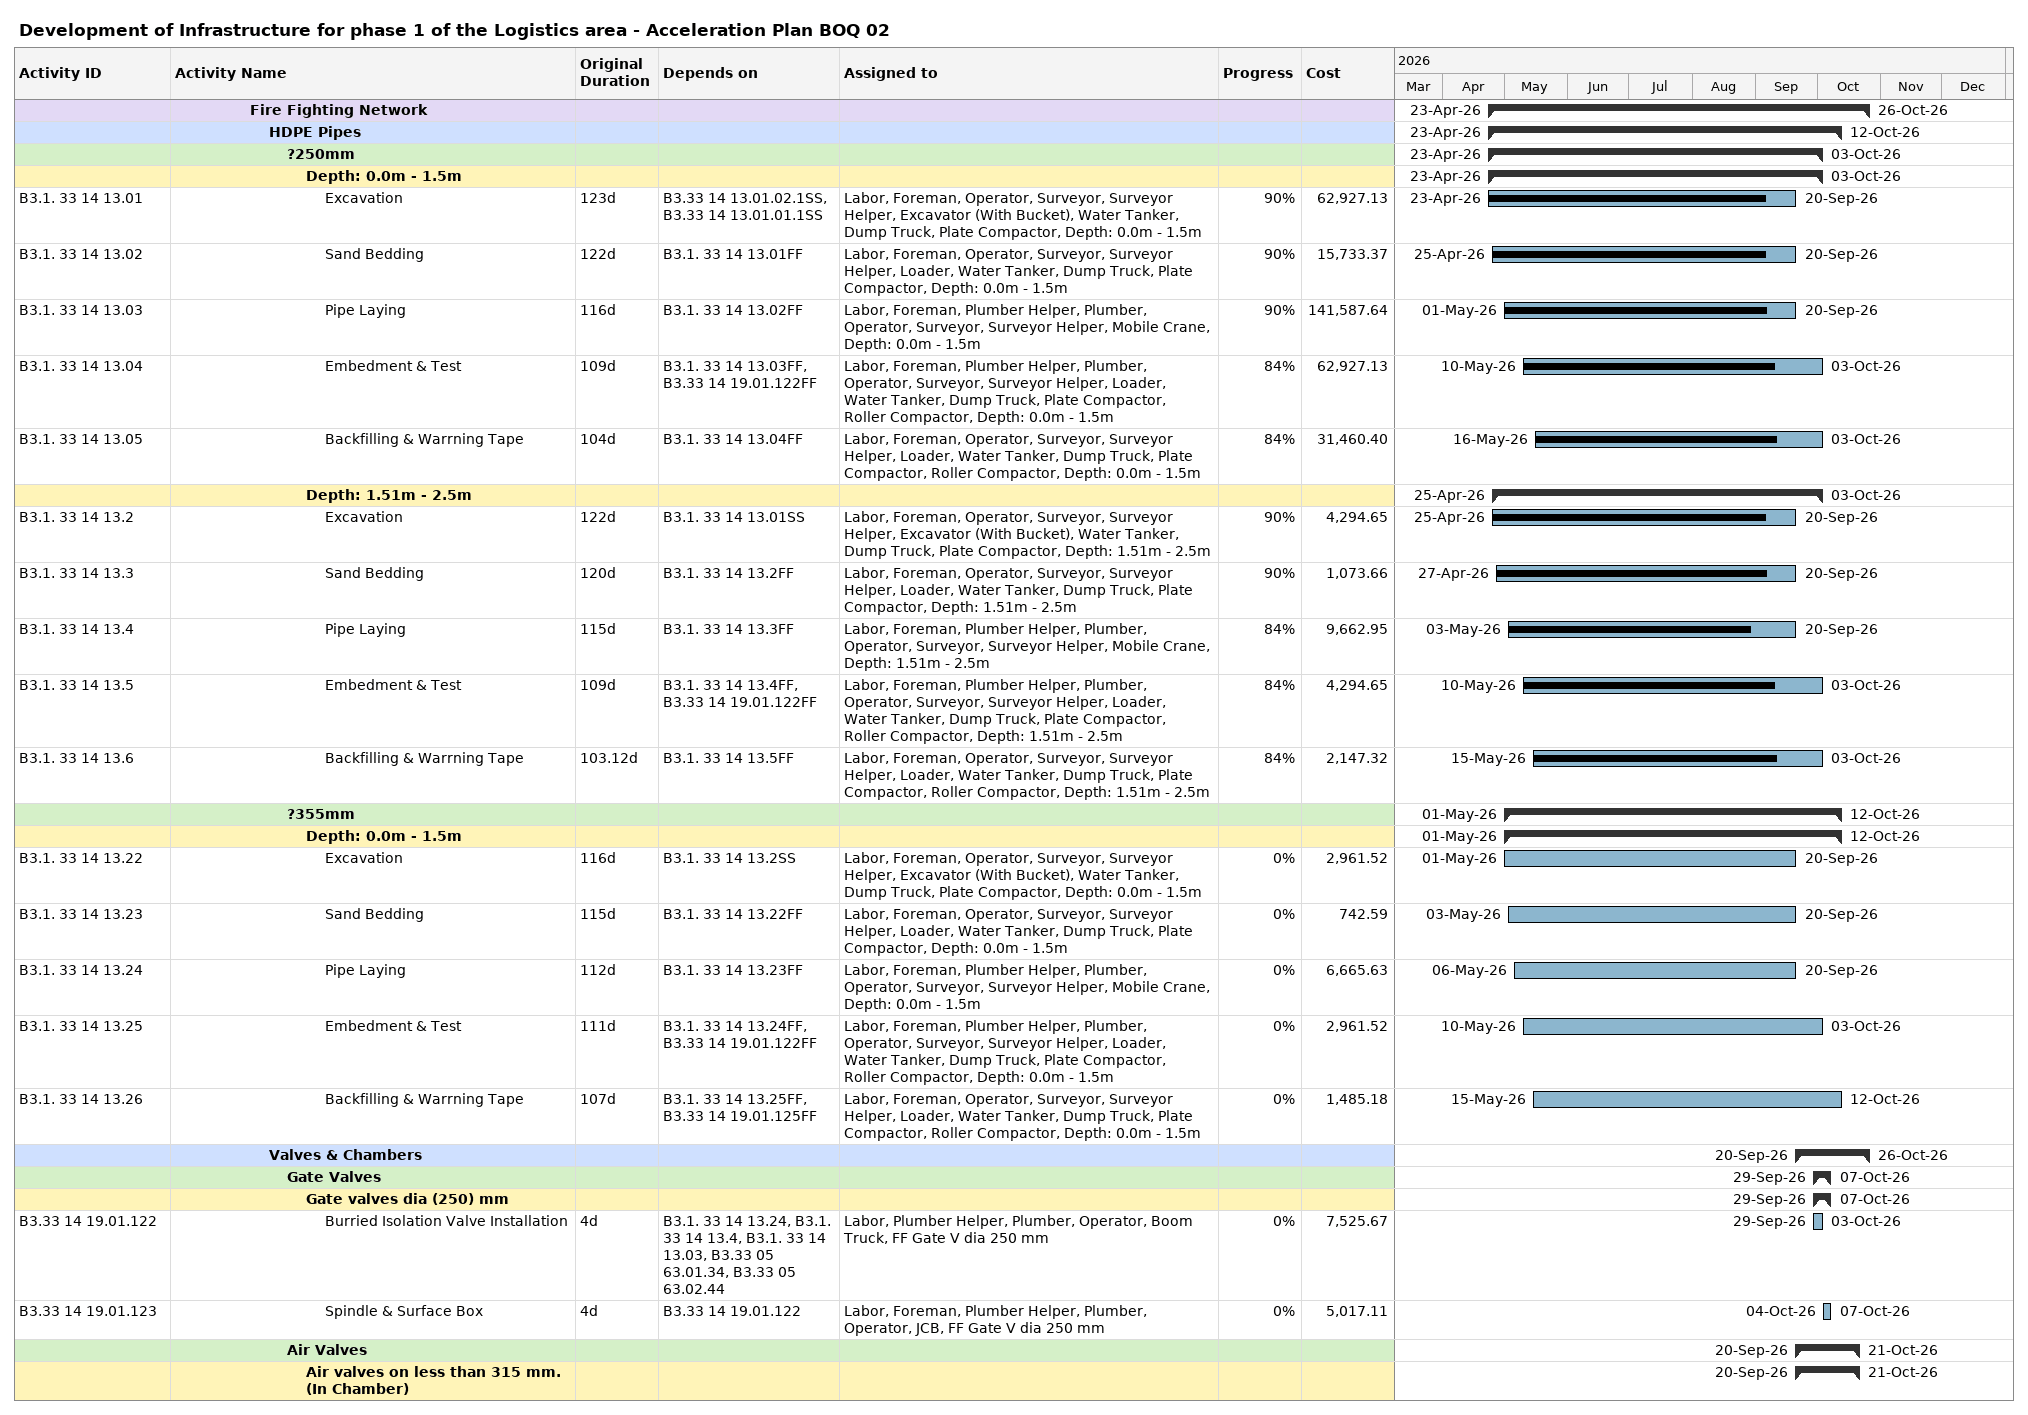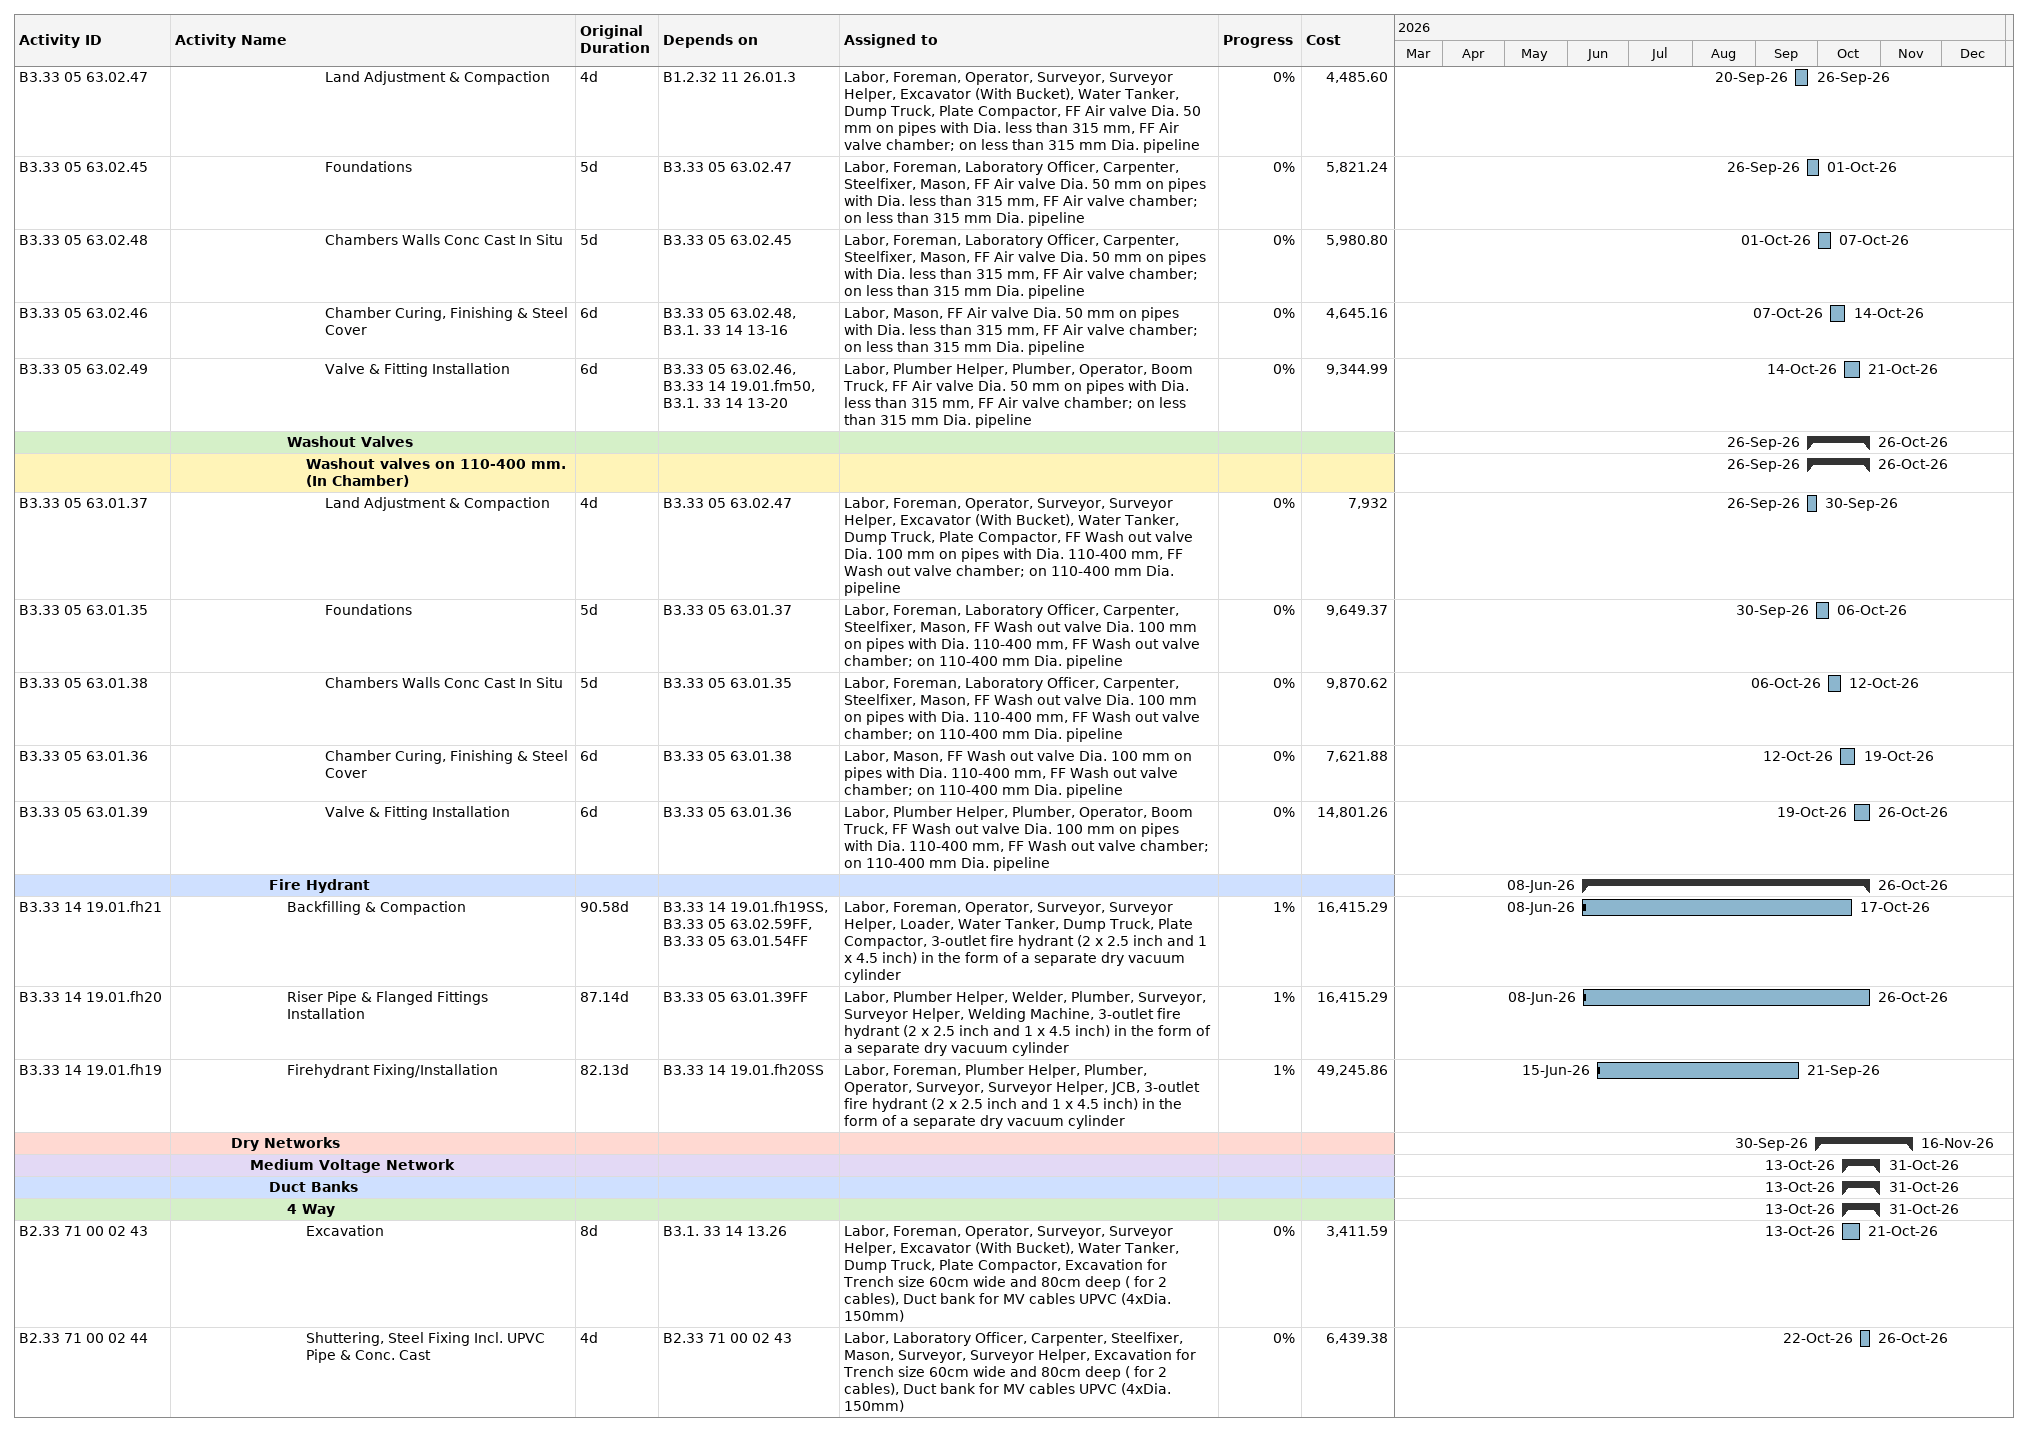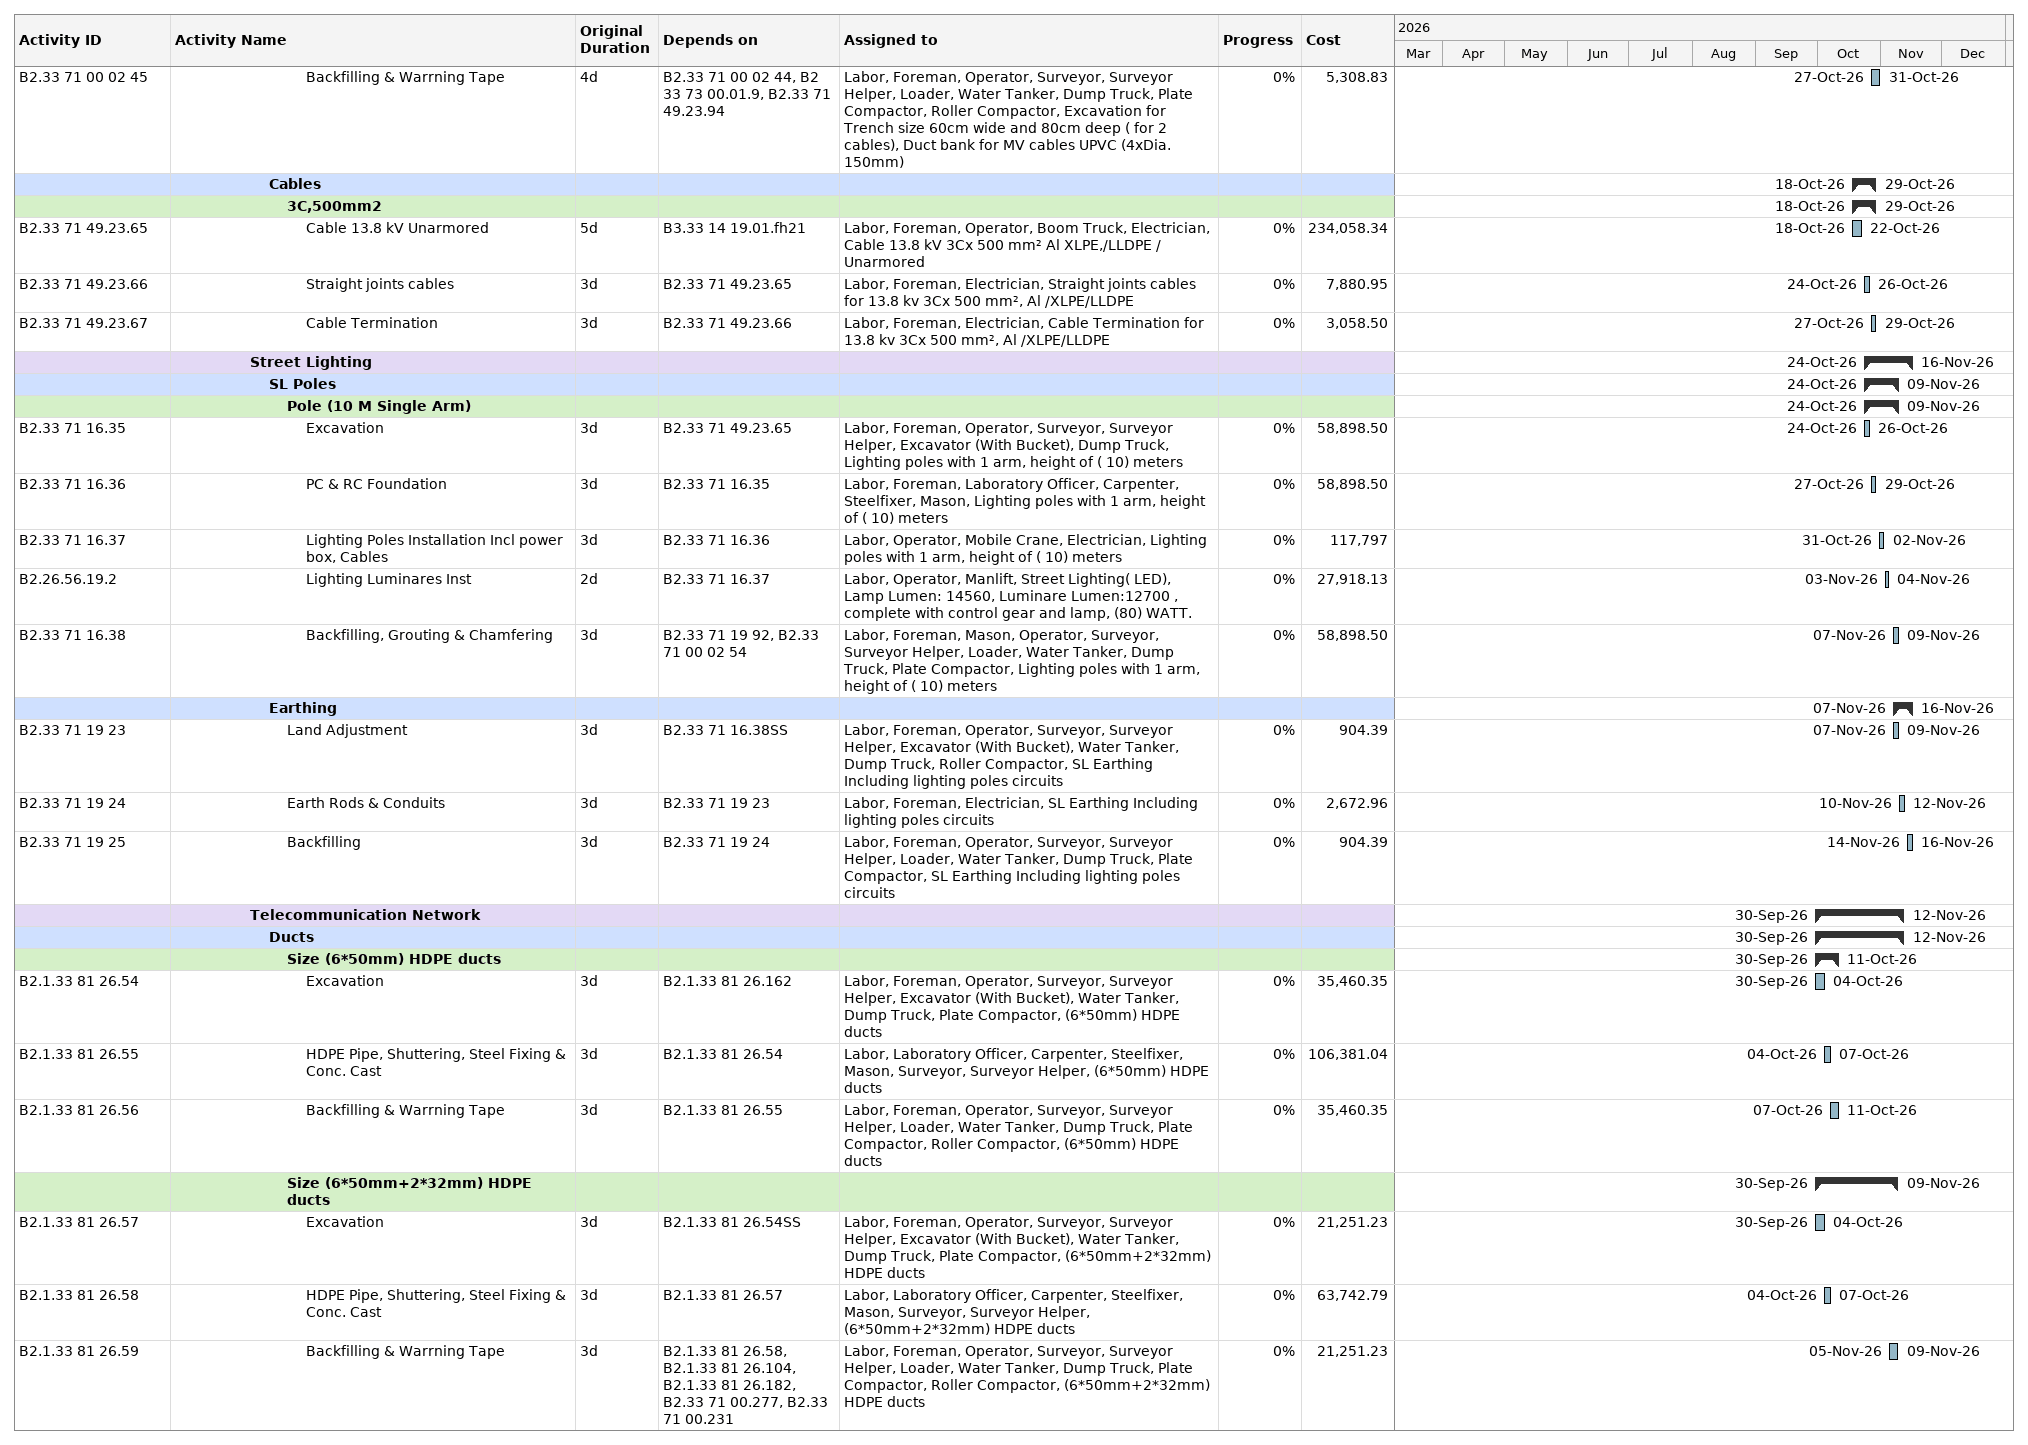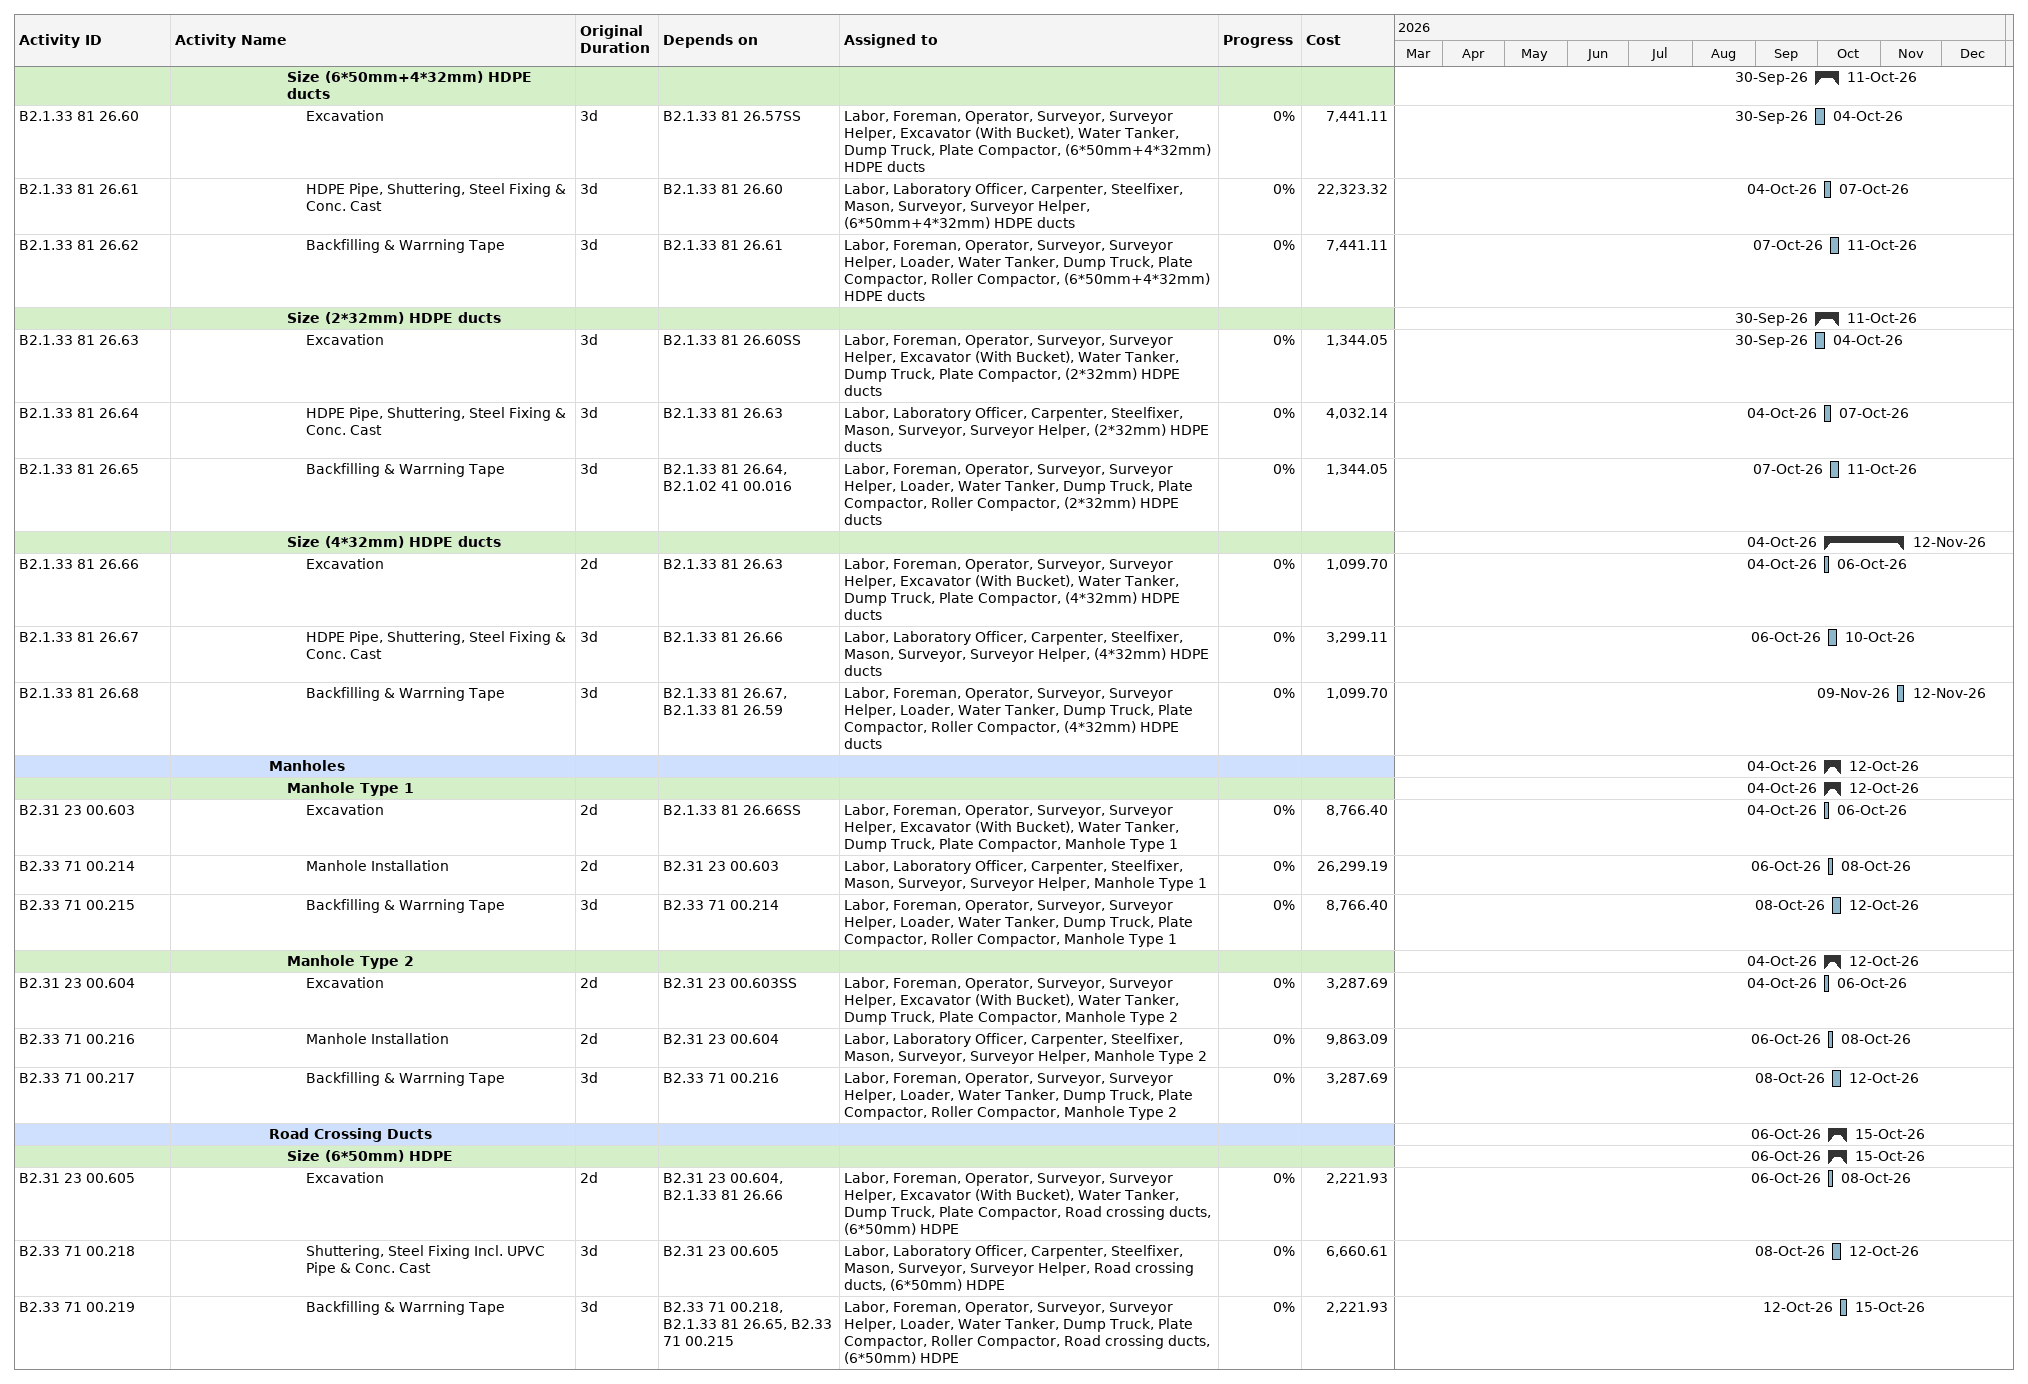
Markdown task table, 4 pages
Development of Infrastructure for phase 1 of the Logistics area - Acceleration Plan BOQ 02

| ID | Level | Task | Original duration | Start | Finish | Predecessors | Resources | % complete | Cost |
|---|---|---|---|---|---|---|---|---|---|
|  | 5 | **Fire Fighting Network** |  | 2026-04-23 | 2026-10-26 |  |  |  |  |
|  | 6 | **HDPE Pipes** |  | 2026-04-23 | 2026-10-12 |  |  |  |  |
|  | 7 | **?250mm** |  | 2026-04-23 | 2026-10-03 |  |  |  |  |
|  | 8 | **Depth: 0.0m - 1.5m** |  | 2026-04-23 | 2026-10-03 |  |  |  |  |
| B3.1. 33 14 13.01 | 9 | Excavation | 123d | 2026-04-23 | 2026-09-20 | B3.33 14 13.01.02.1SS, B3.33 14 13.01.01.1SS | Labor, Foreman, Operator, Surveyor, Surveyor Helper, Excavator (With Bucket), Water Tanker, Dump Truck, Plate Compactor, Depth: 0.0m - 1.5m | 90 | 62927.13 |
| B3.1. 33 14 13.02 | 9 | Sand Bedding | 122d | 2026-04-25 | 2026-09-20 | B3.1. 33 14 13.01FF | Labor, Foreman, Operator, Surveyor, Surveyor Helper, Loader, Water Tanker, Dump Truck, Plate Compactor, Depth: 0.0m - 1.5m | 90 | 15733.37 |
| B3.1. 33 14 13.03 | 9 | Pipe Laying | 116d | 2026-05-01 | 2026-09-20 | B3.1. 33 14 13.02FF | Labor, Foreman, Plumber Helper, Plumber, Operator, Surveyor, Surveyor Helper, Mobile Crane, Depth: 0.0m - 1.5m | 90 | 141587.64 |
| B3.1. 33 14 13.04 | 9 | Embedment & Test | 109d | 2026-05-10 | 2026-10-03 | B3.1. 33 14 13.03FF, B3.33 14 19.01.122FF | Labor, Foreman, Plumber Helper, Plumber, Operator, Surveyor, Surveyor Helper, Loader, Water Tanker, Dump Truck, Plate Compactor, Roller Compactor, Depth: 0.0m - 1.5m | 84 | 62927.13 |
| B3.1. 33 14 13.05 | 9 | Backfilling & Warrning Tape | 104d | 2026-05-16 | 2026-10-03 | B3.1. 33 14 13.04FF | Labor, Foreman, Operator, Surveyor, Surveyor Helper, Loader, Water Tanker, Dump Truck, Plate Compactor, Roller Compactor, Depth: 0.0m - 1.5m | 84 | 31460.40 |
|  | 8 | **Depth: 1.51m - 2.5m** |  | 2026-04-25 | 2026-10-03 |  |  |  |  |
| B3.1. 33 14 13.2 | 9 | Excavation | 122d | 2026-04-25 | 2026-09-20 | B3.1. 33 14 13.01SS | Labor, Foreman, Operator, Surveyor, Surveyor Helper, Excavator (With Bucket), Water Tanker, Dump Truck, Plate Compactor, Depth: 1.51m - 2.5m | 90 | 4294.65 |
| B3.1. 33 14 13.3 | 9 | Sand Bedding | 120d | 2026-04-27 | 2026-09-20 | B3.1. 33 14 13.2FF | Labor, Foreman, Operator, Surveyor, Surveyor Helper, Loader, Water Tanker, Dump Truck, Plate Compactor, Depth: 1.51m - 2.5m | 90 | 1073.66 |
| B3.1. 33 14 13.4 | 9 | Pipe Laying | 115d | 2026-05-03 | 2026-09-20 | B3.1. 33 14 13.3FF | Labor, Foreman, Plumber Helper, Plumber, Operator, Surveyor, Surveyor Helper, Mobile Crane, Depth: 1.51m - 2.5m | 84 | 9662.95 |
| B3.1. 33 14 13.5 | 9 | Embedment & Test | 109d | 2026-05-10 | 2026-10-03 | B3.1. 33 14 13.4FF, B3.33 14 19.01.122FF | Labor, Foreman, Plumber Helper, Plumber, Operator, Surveyor, Surveyor Helper, Loader, Water Tanker, Dump Truck, Plate Compactor, Roller Compactor, Depth: 1.51m - 2.5m | 84 | 4294.65 |
| B3.1. 33 14 13.6 | 9 | Backfilling & Warrning Tape | 103.12d | 2026-05-15 | 2026-10-03 | B3.1. 33 14 13.5FF | Labor, Foreman, Operator, Surveyor, Surveyor Helper, Loader, Water Tanker, Dump Truck, Plate Compactor, Roller Compactor, Depth: 1.51m - 2.5m | 84 | 2147.32 |
|  | 7 | **?355mm** |  | 2026-05-01 | 2026-10-12 |  |  |  |  |
|  | 8 | **Depth: 0.0m - 1.5m** |  | 2026-05-01 | 2026-10-12 |  |  |  |  |
| B3.1. 33 14 13.22 | 9 | Excavation | 116d | 2026-05-01 | 2026-09-20 | B3.1. 33 14 13.2SS | Labor, Foreman, Operator, Surveyor, Surveyor Helper, Excavator (With Bucket), Water Tanker, Dump Truck, Plate Compactor, Depth: 0.0m - 1.5m | 0 | 2961.52 |
| B3.1. 33 14 13.23 | 9 | Sand Bedding | 115d | 2026-05-03 | 2026-09-20 | B3.1. 33 14 13.22FF | Labor, Foreman, Operator, Surveyor, Surveyor Helper, Loader, Water Tanker, Dump Truck, Plate Compactor, Depth: 0.0m - 1.5m | 0 | 742.59 |
| B3.1. 33 14 13.24 | 9 | Pipe Laying | 112d | 2026-05-06 | 2026-09-20 | B3.1. 33 14 13.23FF | Labor, Foreman, Plumber Helper, Plumber, Operator, Surveyor, Surveyor Helper, Mobile Crane, Depth: 0.0m - 1.5m | 0 | 6665.63 |
| B3.1. 33 14 13.25 | 9 | Embedment & Test | 111d | 2026-05-10 | 2026-10-03 | B3.1. 33 14 13.24FF, B3.33 14 19.01.122FF | Labor, Foreman, Plumber Helper, Plumber, Operator, Surveyor, Surveyor Helper, Loader, Water Tanker, Dump Truck, Plate Compactor, Roller Compactor, Depth: 0.0m - 1.5m | 0 | 2961.52 |
| B3.1. 33 14 13.26 | 9 | Backfilling & Warrning Tape | 107d | 2026-05-15 | 2026-10-12 | B3.1. 33 14 13.25FF, B3.33 14 19.01.125FF | Labor, Foreman, Operator, Surveyor, Surveyor Helper, Loader, Water Tanker, Dump Truck, Plate Compactor, Roller Compactor, Depth: 0.0m - 1.5m | 0 | 1485.18 |
|  | 6 | **Valves & Chambers** |  | 2026-09-20 | 2026-10-26 |  |  |  |  |
|  | 7 | **Gate Valves** |  | 2026-09-29 | 2026-10-07 |  |  |  |  |
|  | 8 | **Gate valves dia (250) mm** |  | 2026-09-29 | 2026-10-07 |  |  |  |  |
| B3.33 14 19.01.122 | 9 | Burried Isolation Valve Installation | 4d | 2026-09-29 | 2026-10-03 | B3.1. 33 14 13.24, B3.1. 33 14 13.4, B3.1. 33 14 13.03, B3.33 05 63.01.34, B3.33 05 63.02.44 | Labor, Plumber Helper, Plumber, Operator, Boom Truck, FF Gate V dia 250 mm | 0 | 7525.67 |
| B3.33 14 19.01.123 | 9 | Spindle & Surface Box | 4d | 2026-10-04 | 2026-10-07 | B3.33 14 19.01.122 | Labor, Foreman, Plumber Helper, Plumber, Operator, JCB, FF Gate V dia 250 mm | 0 | 5017.11 |
|  | 7 | **Air Valves** |  | 2026-09-20 | 2026-10-21 |  |  |  |  |
|  | 8 | **Air valves on less than 315 mm. (In Chamber)** |  | 2026-09-20 | 2026-10-21 |  |  |  |  |
| B3.33 05 63.02.47 | 9 | Land Adjustment & Compaction | 4d | 2026-09-20 | 2026-09-26 | B1.2.32 11 26.01.3 | Labor, Foreman, Operator, Surveyor, Surveyor Helper, Excavator (With Bucket), Water Tanker, Dump Truck, Plate Compactor, FF Air valve Dia. 50 mm on pipes with Dia. less than 315 mm, FF Air valve chamber; on less than 315 mm Dia. pipeline | 0 | 4485.60 |
| B3.33 05 63.02.45 | 9 | Foundations | 5d | 2026-09-26 | 2026-10-01 | B3.33 05 63.02.47 | Labor, Foreman, Laboratory Officer, Carpenter, Steelfixer, Mason, FF Air valve Dia. 50 mm on pipes with Dia. less than 315 mm, FF Air valve chamber; on less than 315 mm Dia. pipeline | 0 | 5821.24 |
| B3.33 05 63.02.48 | 9 | Chambers Walls Conc Cast In Situ | 5d | 2026-10-01 | 2026-10-07 | B3.33 05 63.02.45 | Labor, Foreman, Laboratory Officer, Carpenter, Steelfixer, Mason, FF Air valve Dia. 50 mm on pipes with Dia. less than 315 mm, FF Air valve chamber; on less than 315 mm Dia. pipeline | 0 | 5980.80 |
| B3.33 05 63.02.46 | 9 | Chamber Curing, Finishing & Steel Cover | 6d | 2026-10-07 | 2026-10-14 | B3.33 05 63.02.48, B3.1. 33 14 13-16 | Labor, Mason, FF Air valve Dia. 50 mm on pipes with Dia. less than 315 mm, FF Air valve chamber; on less than 315 mm Dia. pipeline | 0 | 4645.16 |
| B3.33 05 63.02.49 | 9 | Valve & Fitting Installation | 6d | 2026-10-14 | 2026-10-21 | B3.33 05 63.02.46, B3.33 14 19.01.fm50, B3.1. 33 14 13-20 | Labor, Plumber Helper, Plumber, Operator, Boom Truck, FF Air valve Dia. 50 mm on pipes with Dia. less than 315 mm, FF Air valve chamber; on less than 315 mm Dia. pipeline | 0 | 9344.99 |
|  | 7 | **Washout Valves** |  | 2026-09-26 | 2026-10-26 |  |  |  |  |
|  | 8 | **Washout valves on 110-400 mm. (In Chamber)** |  | 2026-09-26 | 2026-10-26 |  |  |  |  |
| B3.33 05 63.01.37 | 9 | Land Adjustment & Compaction | 4d | 2026-09-26 | 2026-09-30 | B3.33 05 63.02.47 | Labor, Foreman, Operator, Surveyor, Surveyor Helper, Excavator (With Bucket), Water Tanker, Dump Truck, Plate Compactor, FF Wash out valve Dia. 100 mm on pipes with Dia. 110-400 mm, FF Wash out valve chamber; on 110-400 mm Dia. pipeline | 0 | 7932 |
| B3.33 05 63.01.35 | 9 | Foundations | 5d | 2026-09-30 | 2026-10-06 | B3.33 05 63.01.37 | Labor, Foreman, Laboratory Officer, Carpenter, Steelfixer, Mason, FF Wash out valve Dia. 100 mm on pipes with Dia. 110-400 mm, FF Wash out valve chamber; on 110-400 mm Dia. pipeline | 0 | 9649.37 |
| B3.33 05 63.01.38 | 9 | Chambers Walls Conc Cast In Situ | 5d | 2026-10-06 | 2026-10-12 | B3.33 05 63.01.35 | Labor, Foreman, Laboratory Officer, Carpenter, Steelfixer, Mason, FF Wash out valve Dia. 100 mm on pipes with Dia. 110-400 mm, FF Wash out valve chamber; on 110-400 mm Dia. pipeline | 0 | 9870.62 |
| B3.33 05 63.01.36 | 9 | Chamber Curing, Finishing & Steel Cover | 6d | 2026-10-12 | 2026-10-19 | B3.33 05 63.01.38 | Labor, Mason, FF Wash out valve Dia. 100 mm on pipes with Dia. 110-400 mm, FF Wash out valve chamber; on 110-400 mm Dia. pipeline | 0 | 7621.88 |
| B3.33 05 63.01.39 | 9 | Valve & Fitting Installation | 6d | 2026-10-19 | 2026-10-26 | B3.33 05 63.01.36 | Labor, Plumber Helper, Plumber, Operator, Boom Truck, FF Wash out valve Dia. 100 mm on pipes with Dia. 110-400 mm, FF Wash out valve chamber; on 110-400 mm Dia. pipeline | 0 | 14801.26 |
|  | 6 | **Fire Hydrant** |  | 2026-06-08 | 2026-10-26 |  |  |  |  |
| B3.33 14 19.01.fh21 | 7 | Backfilling & Compaction | 90.58d | 2026-06-08 | 2026-10-17 | B3.33 14 19.01.fh19SS, B3.33 05 63.02.59FF, B3.33 05 63.01.54FF | Labor, Foreman, Operator, Surveyor, Surveyor Helper, Loader, Water Tanker, Dump Truck, Plate Compactor, 3-outlet fire hydrant (2 x 2.5 inch and 1 x 4.5 inch) in the form of a separate dry vacuum cylinder | 1 | 16415.29 |
| B3.33 14 19.01.fh20 | 7 | Riser Pipe & Flanged Fittings Installation | 87.14d | 2026-06-08 | 2026-10-26 | B3.33 05 63.01.39FF | Labor, Plumber Helper, Welder, Plumber, Surveyor, Surveyor Helper, Welding Machine, 3-outlet fire hydrant (2 x 2.5 inch and 1 x 4.5 inch) in the form of a separate dry vacuum cylinder | 1 | 16415.29 |
| B3.33 14 19.01.fh19 | 7 | Firehydrant Fixing/Installation | 82.13d | 2026-06-15 | 2026-09-21 | B3.33 14 19.01.fh20SS | Labor, Foreman, Plumber Helper, Plumber, Operator, Surveyor, Surveyor Helper, JCB, 3-outlet fire hydrant (2 x 2.5 inch and 1 x 4.5 inch) in the form of a separate dry vacuum cylinder | 1 | 49245.86 |
|  | 4 | **Dry Networks** |  | 2026-09-30 | 2026-11-16 |  |  |  |  |
|  | 5 | **Medium Voltage Network** |  | 2026-10-13 | 2026-10-31 |  |  |  |  |
|  | 6 | **Duct Banks** |  | 2026-10-13 | 2026-10-31 |  |  |  |  |
|  | 7 | **4 Way** |  | 2026-10-13 | 2026-10-31 |  |  |  |  |
| B2.33 71 00 02 43 | 8 | Excavation | 8d | 2026-10-13 | 2026-10-21 | B3.1. 33 14 13.26 | Labor, Foreman, Operator, Surveyor, Surveyor Helper, Excavator (With Bucket), Water Tanker, Dump Truck, Plate Compactor, Excavation for Trench size 60cm wide and 80cm deep ( for 2 cables), Duct bank for MV cables UPVC (4xDia. 150mm) | 0 | 3411.59 |
| B2.33 71 00 02 44 | 8 | Shuttering, Steel Fixing Incl. UPVC Pipe & Conc. Cast | 4d | 2026-10-22 | 2026-10-26 | B2.33 71 00 02 43 | Labor, Laboratory Officer, Carpenter, Steelfixer, Mason, Surveyor, Surveyor Helper, Excavation for Trench size 60cm wide and 80cm deep ( for 2 cables), Duct bank for MV cables UPVC (4xDia. 150mm) | 0 | 6439.38 |
| B2.33 71 00 02 45 | 8 | Backfilling & Warrning Tape | 4d | 2026-10-27 | 2026-10-31 | B2.33 71 00 02 44, B2 33 73 00.01.9, B2.33 71 49.23.94 | Labor, Foreman, Operator, Surveyor, Surveyor Helper, Loader, Water Tanker, Dump Truck, Plate Compactor, Roller Compactor, Excavation for Trench size 60cm wide and 80cm deep ( for 2 cables), Duct bank for MV cables UPVC (4xDia. 150mm) | 0 | 5308.83 |
|  | 6 | **Cables** |  | 2026-10-18 | 2026-10-29 |  |  |  |  |
|  | 7 | **3C,500mm2** |  | 2026-10-18 | 2026-10-29 |  |  |  |  |
| B2.33 71 49.23.65 | 8 | Cable 13.8 kV Unarmored | 5d | 2026-10-18 | 2026-10-22 | B3.33 14 19.01.fh21 | Labor, Foreman, Operator, Boom Truck, Electrician, Cable 13.8 kV 3Cx 500 mm² Al XLPE,/LLDPE / Unarmored | 0 | 234058.34 |
| B2.33 71 49.23.66 | 8 | Straight joints cables | 3d | 2026-10-24 | 2026-10-26 | B2.33 71 49.23.65 | Labor, Foreman, Electrician, Straight joints cables for 13.8 kv 3Cx 500 mm², Al /XLPE/LLDPE | 0 | 7880.95 |
| B2.33 71 49.23.67 | 8 | Cable Termination | 3d | 2026-10-27 | 2026-10-29 | B2.33 71 49.23.66 | Labor, Foreman, Electrician, Cable Termination for 13.8 kv 3Cx 500 mm², Al /XLPE/LLDPE | 0 | 3058.50 |
|  | 5 | **Street Lighting** |  | 2026-10-24 | 2026-11-16 |  |  |  |  |
|  | 6 | **SL Poles** |  | 2026-10-24 | 2026-11-09 |  |  |  |  |
|  | 7 | **Pole (10 M Single Arm)** |  | 2026-10-24 | 2026-11-09 |  |  |  |  |
| B2.33 71 16.35 | 8 | Excavation | 3d | 2026-10-24 | 2026-10-26 | B2.33 71 49.23.65 | Labor, Foreman, Operator, Surveyor, Surveyor Helper, Excavator (With Bucket), Dump Truck, Lighting poles with 1 arm, height of ( 10) meters | 0 | 58898.50 |
| B2.33 71 16.36 | 8 | PC & RC Foundation | 3d | 2026-10-27 | 2026-10-29 | B2.33 71 16.35 | Labor, Foreman, Laboratory Officer, Carpenter, Steelfixer, Mason, Lighting poles with 1 arm, height of ( 10) meters | 0 | 58898.50 |
| B2.33 71 16.37 | 8 | Lighting Poles Installation Incl power box, Cables | 3d | 2026-10-31 | 2026-11-02 | B2.33 71 16.36 | Labor, Operator, Mobile Crane, Electrician, Lighting poles with 1 arm, height of ( 10) meters | 0 | 117797 |
| B2.26.56.19.2 | 8 | Lighting Luminares Inst | 2d | 2026-11-03 | 2026-11-04 | B2.33 71 16.37 | Labor, Operator, Manlift, Street Lighting( LED), Lamp Lumen: 14560, Luminare Lumen:12700 , complete with control gear and lamp, (80) WATT. | 0 | 27918.13 |
| B2.33 71 16.38 | 8 | Backfilling, Grouting & Chamfering | 3d | 2026-11-07 | 2026-11-09 | B2.33 71 19 92, B2.33 71 00 02 54 | Labor, Foreman, Mason, Operator, Surveyor, Surveyor Helper, Loader, Water Tanker, Dump Truck, Plate Compactor, Lighting poles with 1 arm, height of ( 10) meters | 0 | 58898.50 |
|  | 6 | **Earthing** |  | 2026-11-07 | 2026-11-16 |  |  |  |  |
| B2.33 71 19 23 | 7 | Land Adjustment | 3d | 2026-11-07 | 2026-11-09 | B2.33 71 16.38SS | Labor, Foreman, Operator, Surveyor, Surveyor Helper, Excavator (With Bucket), Water Tanker, Dump Truck, Roller Compactor, SL Earthing Including lighting poles circuits | 0 | 904.39 |
| B2.33 71 19 24 | 7 | Earth Rods & Conduits | 3d | 2026-11-10 | 2026-11-12 | B2.33 71 19 23 | Labor, Foreman, Electrician, SL Earthing Including lighting poles circuits | 0 | 2672.96 |
| B2.33 71 19 25 | 7 | Backfilling | 3d | 2026-11-14 | 2026-11-16 | B2.33 71 19 24 | Labor, Foreman, Operator, Surveyor, Surveyor Helper, Loader, Water Tanker, Dump Truck, Plate Compactor, SL Earthing Including lighting poles circuits | 0 | 904.39 |
|  | 5 | **Telecommunication Network** |  | 2026-09-30 | 2026-11-12 |  |  |  |  |
|  | 6 | **Ducts** |  | 2026-09-30 | 2026-11-12 |  |  |  |  |
|  | 7 | **Size (6*50mm) HDPE ducts** |  | 2026-09-30 | 2026-10-11 |  |  |  |  |
| B2.1.33 81 26.54 | 8 | Excavation | 3d | 2026-09-30 | 2026-10-04 | B2.1.33 81 26.162 | Labor, Foreman, Operator, Surveyor, Surveyor Helper, Excavator (With Bucket), Water Tanker, Dump Truck, Plate Compactor, (6*50mm) HDPE ducts | 0 | 35460.35 |
| B2.1.33 81 26.55 | 8 | HDPE Pipe, Shuttering, Steel Fixing & Conc. Cast | 3d | 2026-10-04 | 2026-10-07 | B2.1.33 81 26.54 | Labor, Laboratory Officer, Carpenter, Steelfixer, Mason, Surveyor, Surveyor Helper, (6*50mm) HDPE ducts | 0 | 106381.04 |
| B2.1.33 81 26.56 | 8 | Backfilling & Warrning Tape | 3d | 2026-10-07 | 2026-10-11 | B2.1.33 81 26.55 | Labor, Foreman, Operator, Surveyor, Surveyor Helper, Loader, Water Tanker, Dump Truck, Plate Compactor, Roller Compactor, (6*50mm) HDPE ducts | 0 | 35460.35 |
|  | 7 | **Size (6*50mm+2*32mm) HDPE ducts** |  | 2026-09-30 | 2026-11-09 |  |  |  |  |
| B2.1.33 81 26.57 | 8 | Excavation | 3d | 2026-09-30 | 2026-10-04 | B2.1.33 81 26.54SS | Labor, Foreman, Operator, Surveyor, Surveyor Helper, Excavator (With Bucket), Water Tanker, Dump Truck, Plate Compactor, (6*50mm+2*32mm) HDPE ducts | 0 | 21251.23 |
| B2.1.33 81 26.58 | 8 | HDPE Pipe, Shuttering, Steel Fixing & Conc. Cast | 3d | 2026-10-04 | 2026-10-07 | B2.1.33 81 26.57 | Labor, Laboratory Officer, Carpenter, Steelfixer, Mason, Surveyor, Surveyor Helper, (6*50mm+2*32mm) HDPE ducts | 0 | 63742.79 |
| B2.1.33 81 26.59 | 8 | Backfilling & Warrning Tape | 3d | 2026-11-05 | 2026-11-09 | B2.1.33 81 26.58, B2.1.33 81 26.104, B2.1.33 81 26.182, B2.33 71 00.277, B2.33 71 00.231 | Labor, Foreman, Operator, Surveyor, Surveyor Helper, Loader, Water Tanker, Dump Truck, Plate Compactor, Roller Compactor, (6*50mm+2*32mm) HDPE ducts | 0 | 21251.23 |
|  | 7 | **Size (6*50mm+4*32mm) HDPE ducts** |  | 2026-09-30 | 2026-10-11 |  |  |  |  |
| B2.1.33 81 26.60 | 8 | Excavation | 3d | 2026-09-30 | 2026-10-04 | B2.1.33 81 26.57SS | Labor, Foreman, Operator, Surveyor, Surveyor Helper, Excavator (With Bucket), Water Tanker, Dump Truck, Plate Compactor, (6*50mm+4*32mm) HDPE ducts | 0 | 7441.11 |
| B2.1.33 81 26.61 | 8 | HDPE Pipe, Shuttering, Steel Fixing & Conc. Cast | 3d | 2026-10-04 | 2026-10-07 | B2.1.33 81 26.60 | Labor, Laboratory Officer, Carpenter, Steelfixer, Mason, Surveyor, Surveyor Helper, (6*50mm+4*32mm) HDPE ducts | 0 | 22323.32 |
| B2.1.33 81 26.62 | 8 | Backfilling & Warrning Tape | 3d | 2026-10-07 | 2026-10-11 | B2.1.33 81 26.61 | Labor, Foreman, Operator, Surveyor, Surveyor Helper, Loader, Water Tanker, Dump Truck, Plate Compactor, Roller Compactor, (6*50mm+4*32mm) HDPE ducts | 0 | 7441.11 |
|  | 7 | **Size (2*32mm) HDPE ducts** |  | 2026-09-30 | 2026-10-11 |  |  |  |  |
| B2.1.33 81 26.63 | 8 | Excavation | 3d | 2026-09-30 | 2026-10-04 | B2.1.33 81 26.60SS | Labor, Foreman, Operator, Surveyor, Surveyor Helper, Excavator (With Bucket), Water Tanker, Dump Truck, Plate Compactor, (2*32mm) HDPE ducts | 0 | 1344.05 |
| B2.1.33 81 26.64 | 8 | HDPE Pipe, Shuttering, Steel Fixing & Conc. Cast | 3d | 2026-10-04 | 2026-10-07 | B2.1.33 81 26.63 | Labor, Laboratory Officer, Carpenter, Steelfixer, Mason, Surveyor, Surveyor Helper, (2*32mm) HDPE ducts | 0 | 4032.14 |
| B2.1.33 81 26.65 | 8 | Backfilling & Warrning Tape | 3d | 2026-10-07 | 2026-10-11 | B2.1.33 81 26.64, B2.1.02 41 00.016 | Labor, Foreman, Operator, Surveyor, Surveyor Helper, Loader, Water Tanker, Dump Truck, Plate Compactor, Roller Compactor, (2*32mm) HDPE ducts | 0 | 1344.05 |
|  | 7 | **Size (4*32mm) HDPE ducts** |  | 2026-10-04 | 2026-11-12 |  |  |  |  |
| B2.1.33 81 26.66 | 8 | Excavation | 2d | 2026-10-04 | 2026-10-06 | B2.1.33 81 26.63 | Labor, Foreman, Operator, Surveyor, Surveyor Helper, Excavator (With Bucket), Water Tanker, Dump Truck, Plate Compactor, (4*32mm) HDPE ducts | 0 | 1099.70 |
| B2.1.33 81 26.67 | 8 | HDPE Pipe, Shuttering, Steel Fixing & Conc. Cast | 3d | 2026-10-06 | 2026-10-10 | B2.1.33 81 26.66 | Labor, Laboratory Officer, Carpenter, Steelfixer, Mason, Surveyor, Surveyor Helper, (4*32mm) HDPE ducts | 0 | 3299.11 |
| B2.1.33 81 26.68 | 8 | Backfilling & Warrning Tape | 3d | 2026-11-09 | 2026-11-12 | B2.1.33 81 26.67, B2.1.33 81 26.59 | Labor, Foreman, Operator, Surveyor, Surveyor Helper, Loader, Water Tanker, Dump Truck, Plate Compactor, Roller Compactor, (4*32mm) HDPE ducts | 0 | 1099.70 |
|  | 6 | **Manholes** |  | 2026-10-04 | 2026-10-12 |  |  |  |  |
|  | 7 | **Manhole Type 1** |  | 2026-10-04 | 2026-10-12 |  |  |  |  |
| B2.31 23 00.603 | 8 | Excavation | 2d | 2026-10-04 | 2026-10-06 | B2.1.33 81 26.66SS | Labor, Foreman, Operator, Surveyor, Surveyor Helper, Excavator (With Bucket), Water Tanker, Dump Truck, Plate Compactor, Manhole Type 1 | 0 | 8766.40 |
| B2.33 71 00.214 | 8 | Manhole Installation | 2d | 2026-10-06 | 2026-10-08 | B2.31 23 00.603 | Labor, Laboratory Officer, Carpenter, Steelfixer, Mason, Surveyor, Surveyor Helper, Manhole Type 1 | 0 | 26299.19 |
| B2.33 71 00.215 | 8 | Backfilling & Warrning Tape | 3d | 2026-10-08 | 2026-10-12 | B2.33 71 00.214 | Labor, Foreman, Operator, Surveyor, Surveyor Helper, Loader, Water Tanker, Dump Truck, Plate Compactor, Roller Compactor, Manhole Type 1 | 0 | 8766.40 |
|  | 7 | **Manhole Type 2** |  | 2026-10-04 | 2026-10-12 |  |  |  |  |
| B2.31 23 00.604 | 8 | Excavation | 2d | 2026-10-04 | 2026-10-06 | B2.31 23 00.603SS | Labor, Foreman, Operator, Surveyor, Surveyor Helper, Excavator (With Bucket), Water Tanker, Dump Truck, Plate Compactor, Manhole Type 2 | 0 | 3287.69 |
| B2.33 71 00.216 | 8 | Manhole Installation | 2d | 2026-10-06 | 2026-10-08 | B2.31 23 00.604 | Labor, Laboratory Officer, Carpenter, Steelfixer, Mason, Surveyor, Surveyor Helper, Manhole Type 2 | 0 | 9863.09 |
| B2.33 71 00.217 | 8 | Backfilling & Warrning Tape | 3d | 2026-10-08 | 2026-10-12 | B2.33 71 00.216 | Labor, Foreman, Operator, Surveyor, Surveyor Helper, Loader, Water Tanker, Dump Truck, Plate Compactor, Roller Compactor, Manhole Type 2 | 0 | 3287.69 |
|  | 6 | **Road Crossing Ducts** |  | 2026-10-06 | 2026-10-15 |  |  |  |  |
|  | 7 | **Size (6*50mm) HDPE** |  | 2026-10-06 | 2026-10-15 |  |  |  |  |
| B2.31 23 00.605 | 8 | Excavation | 2d | 2026-10-06 | 2026-10-08 | B2.31 23 00.604, B2.1.33 81 26.66 | Labor, Foreman, Operator, Surveyor, Surveyor Helper, Excavator (With Bucket), Water Tanker, Dump Truck, Plate Compactor, Road crossing ducts, (6*50mm) HDPE | 0 | 2221.93 |
| B2.33 71 00.218 | 8 | Shuttering, Steel Fixing Incl. UPVC Pipe & Conc. Cast | 3d | 2026-10-08 | 2026-10-12 | B2.31 23 00.605 | Labor, Laboratory Officer, Carpenter, Steelfixer, Mason, Surveyor, Surveyor Helper, Road crossing ducts, (6*50mm) HDPE | 0 | 6660.61 |
| B2.33 71 00.219 | 8 | Backfilling & Warrning Tape | 3d | 2026-10-12 | 2026-10-15 | B2.33 71 00.218, B2.1.33 81 26.65, B2.33 71 00.215 | Labor, Foreman, Operator, Surveyor, Surveyor Helper, Loader, Water Tanker, Dump Truck, Plate Compactor, Roller Compactor, Road crossing ducts, (6*50mm) HDPE | 0 | 2221.93 |
